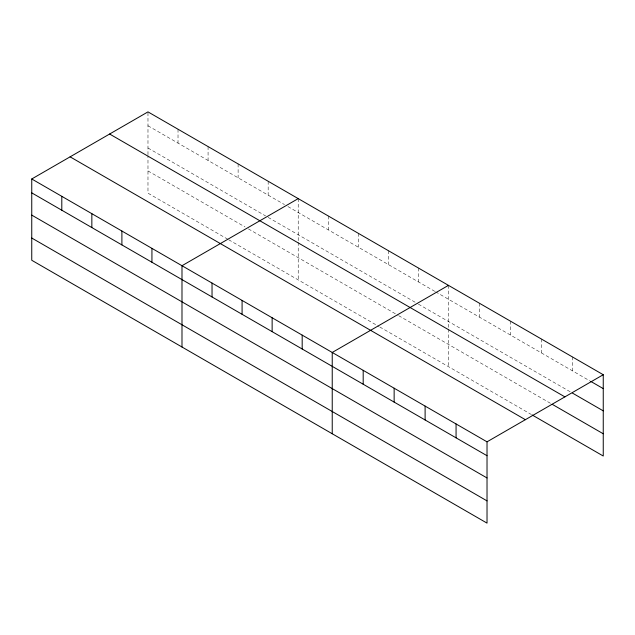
<?xml version="1.0" encoding="UTF-8"?>
<svg xmlns="http://www.w3.org/2000/svg" width="635" height="635" viewBox="0 0 635 635"><rect width="100%" height="100%" fill="white"/><g stroke="black" fill="none" stroke-linecap="round" stroke-linejoin="round"><path stroke-width="0.48" stroke-dasharray="3.17 2.38" d="M147.979 154.694L147.979 111.879M147.979 125.762L284.48 204.573M287.917 206.558L434.721 291.314M435.578 291.814L589.859 380.889M147.979 148.011L265.597 215.916M268.168 217.4L417.552 303.641M418.409 304.141L570.619 392.017M147.979 170.926L244.991 226.933M248.42 228.917L397.804 315.158M398.661 315.659L550.537 403.344M227.822 239.26L147.979 193.167L147.979 155.646M228.679 239.76L378.92 326.501M379.778 326.993L531.289 414.472M572.294 356.854L572.294 370.737M541.33 338.979L541.33 352.869M510.373 321.112L510.373 334.994M479.417 303.236L479.417 317.119M448.461 285.361L448.461 328.176M448.461 329.128L448.461 366.649M418.409 268.01L418.409 281.9M388.358 250.666L388.358 264.549M358.315 233.315L358.315 247.198M328.263 215.971L328.263 229.854M298.22 198.62L298.22 241.435M298.22 242.387L298.22 279.908M268.168 181.269L268.168 195.159M238.117 163.925L238.117 177.808M208.074 146.574L208.074 160.464M178.022 129.23L178.022 143.113"/><path stroke-width="0.95" d="M487.021 477.957L487.021 441.833L31.75 178.983L31.75 260.271L487.021 523.121L487.021 477.957L31.75 215.114M532.13 414.957L603.25 456.017L603.25 374.729L147.979 111.879L31.75 178.983M298.22 198.62L181.991 265.724L181.991 347.012M448.461 285.361L332.232 352.465L332.232 433.753M487.021 441.833L603.25 374.729M590.701 381.365L603.25 388.612M572.294 392.986L603.25 410.861M109.625 134.025L564.896 396.875M552.212 404.304L603.25 433.776M70.104 156.837L525.375 419.687M31.75 192.865L487.021 455.716M31.75 238.03L487.021 500.88M456.065 423.958L456.065 437.84M425.109 406.082L425.109 419.973M394.144 388.207L394.144 402.098M363.188 370.34L363.188 384.223M302.181 335.113L302.181 349.004M272.137 317.77L272.137 331.653M242.086 300.418L242.086 314.301M212.034 283.075L212.034 296.958M151.94 248.372L151.94 262.263M121.896 231.029L121.896 244.912M91.845 213.677L91.845 227.56M61.801 196.334L61.801 210.217"/></g></svg>
